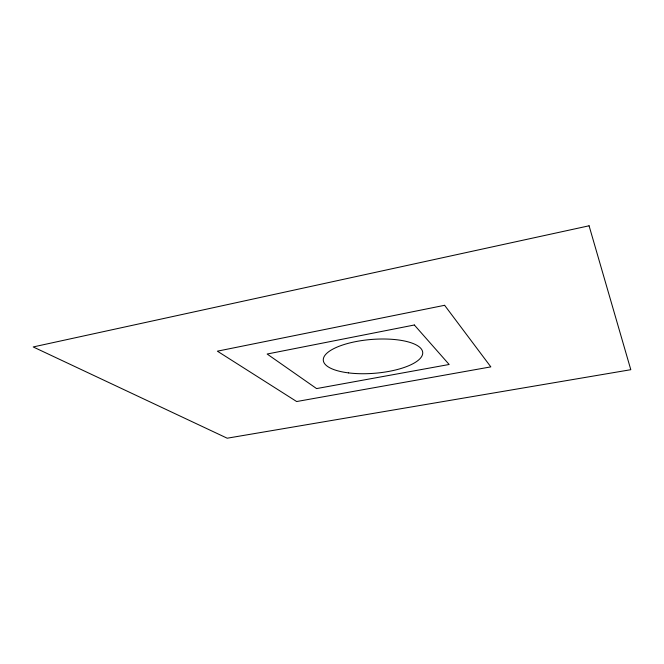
<?xml version="1.0" encoding="UTF-8"?>
<svg xmlns="http://www.w3.org/2000/svg" width="664" height="664" viewBox="0 0 664 664"><rect width="100%" height="100%" fill="white"/><g stroke="black" fill="none" stroke-linecap="round" stroke-linejoin="round"><path stroke-width="1" d="M589.076 225.793L33.2 346.948L227.188 438.207L630.8 369.699L589.076 225.793M444.614 305.299L217.385 351.173L296.667 401.537L490.829 366.877L444.614 305.299M414.344 324.995L267.144 354.028L316.579 388.581L449.154 364.486L414.344 324.995M348.517 372.886A49.85 16.973 -4.5 0 0 422.727 352.808A49.85 16.973 -4.5 0 0 347.787 343.454A49.85 16.973 -4.5 0 0 348.517 372.886"/></g></svg>
